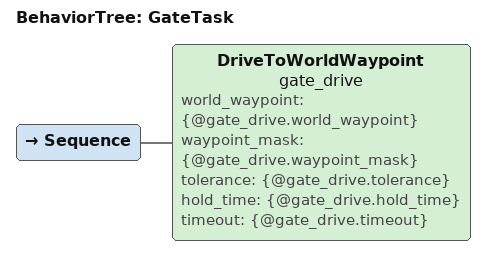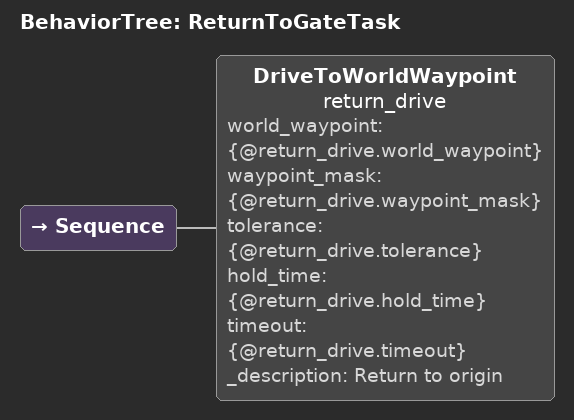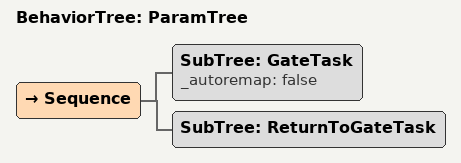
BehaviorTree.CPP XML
<?xml version="1.0" encoding="UTF-8"?>
<root BTCPP_format="4"
      main_tree_to_execute="ParamTree">
  <BehaviorTree ID="GateTask">
    <Sequence>
        <DriveToWorldWaypoint name="gate_drive"
                              world_waypoint="{@gate_drive.world_waypoint}"
                              waypoint_mask="{@gate_drive.waypoint_mask}"
                              tolerance="{@gate_drive.tolerance}"
                              hold_time="{@gate_drive.hold_time}"
                              timeout="{@gate_drive.timeout}" />
    </Sequence>
  </BehaviorTree>

  <BehaviorTree ID="ReturnToGateTask">
    <Sequence>
      <DriveToWorldWaypoint name="return_drive"
                            world_waypoint="{@return_drive.world_waypoint}"
                            waypoint_mask="{@return_drive.waypoint_mask}"
                            tolerance="{@return_drive.tolerance}"
                            hold_time="{@return_drive.hold_time}"
                            timeout="{@return_drive.timeout}"
                            _description="Return to origin"/>
    </Sequence>
  </BehaviorTree>

  <BehaviorTree ID="ParamTree">
    <Sequence>
      <SubTree ID="GateTask"
               _autoremap="false"/>
      <SubTree ID="ReturnToGateTask"/>
    </Sequence>
  </BehaviorTree>

</root>
